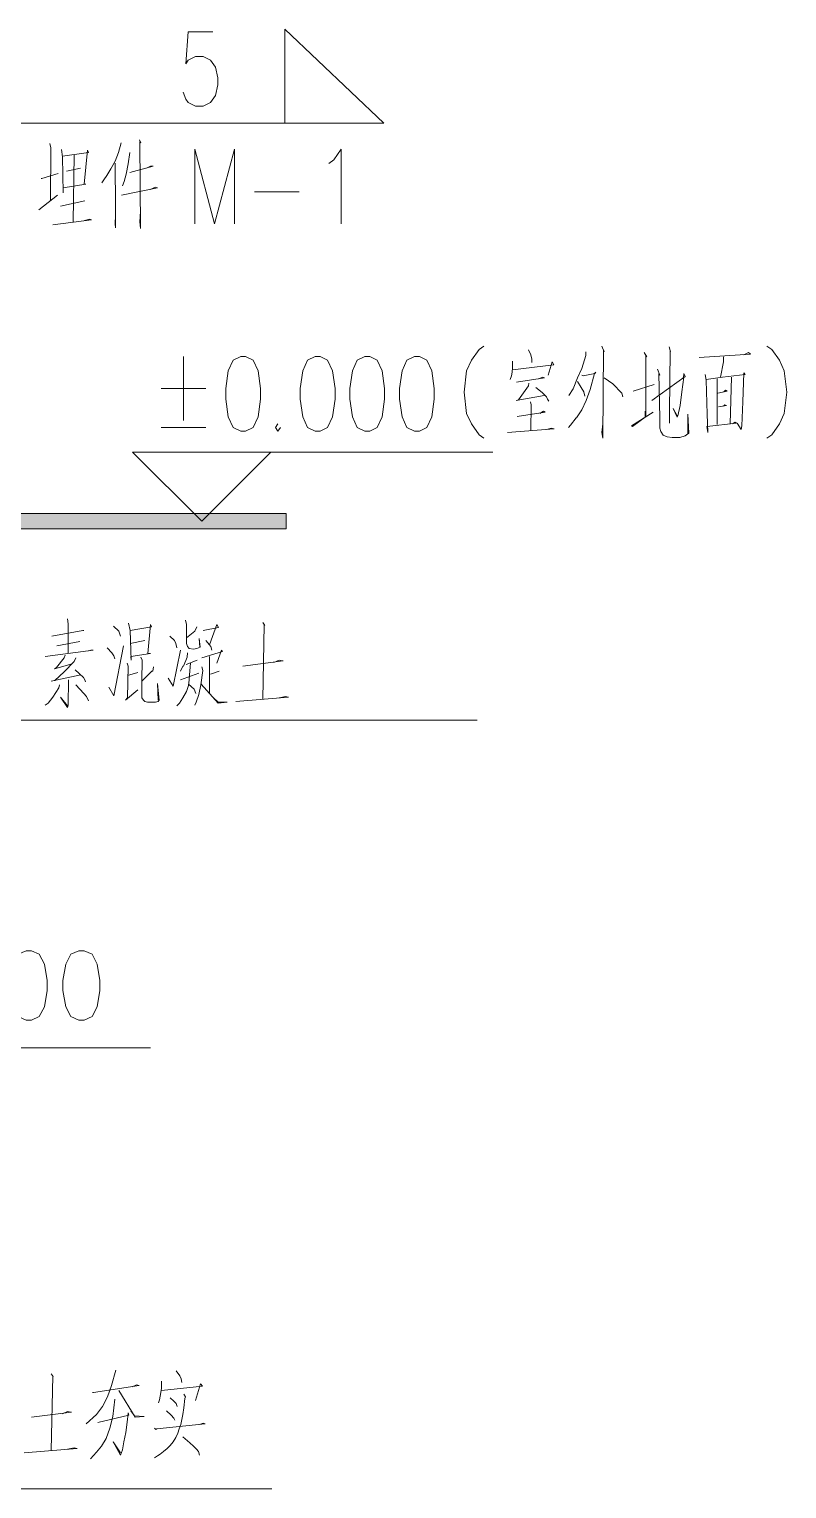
# Model space of a CAD drawing. Header units: millimetres. Extents: x 0 to 414, y 0 to 292.
# Drawn here: x 324.7 to 351.6, y 142.1 to 194.1 of the extents above; entities that cross this region are included whole.
import ezdxf

# ---------------------------------------------------------------- set-up
doc = ezdxf.new("R2010")
doc.units = ezdxf.units.MM

msp = doc.modelspace()

# ---------------------------------------------------------------- hatches: boundary and pattern name
h = msp.add_hatch(color=0)
h.dxf.hatch_style = 2
h.paths.add_polyline_path([(308.366583, 176.272472), (308.366583, 176.819278), (333.8195, 176.819278), (333.8195, 176.272472)])

# ---------------------------------------------------------------- linework, layer by layer
at = {"color": 0, "lineweight": 0}
for points in [[(331.212472, 193.974861), (330.330528, 193.974861), (330.242333, 192.838917), (330.330528, 192.965917), (330.595111, 193.092917), (330.859694, 193.092917), (331.124278, 192.965917), (331.300667, 192.715444), (331.388861, 192.334444), (331.388861, 192.083972), (331.300667, 191.702972), (331.124278, 191.4525), (330.859694, 191.3255), (330.595111, 191.3255), (330.330528, 191.4525), (330.242333, 191.575972), (330.154139, 191.829972)], [(333.770111, 194.066583), (333.770111, 190.718722)], [(333.770111, 194.066583), (337.301417, 190.718722)], [(305.925361, 183.091667), (316.141806, 190.718722), (337.301417, 190.718722)], [(325.409278, 189.992), (325.444556, 189.836778), (325.426917, 187.949417)], [(325.825556, 189.783861), (325.860833, 189.526333), (325.882, 188.235167), (325.882, 188.415083), (326.693389, 188.545611), (326.622833, 188.545611), (326.749833, 189.759167), (326.785111, 189.681556), (325.860833, 189.551028)], [(327.942222, 190.016694), (327.854028, 189.681556), (327.727028, 189.371111), (327.582389, 189.088889), (327.43775, 188.856056), (327.328389, 188.700833), (327.254306, 188.595)], [(328.594861, 190.122528), (328.647778, 190.016694), (328.6125, 190.069611), (328.630139, 186.968694), (328.6125, 187.201528), (328.630139, 187.589583)], [(330.566889, 187.141556), (330.566889, 189.794444), (331.272444, 187.141556), (331.981528, 189.794444), (331.981528, 187.141556)], [(335.339972, 189.289972), (335.516361, 189.416972), (335.780944, 189.794444), (335.780944, 187.141556)], [(326.277111, 189.57925), (326.241833, 187.201528)], [(327.727028, 189.2935), (327.744667, 187.744806), (327.744667, 187.303833), (327.744667, 186.993389), (327.727028, 187.148611), (327.744667, 187.434361)], [(328.249139, 189.681556), (328.196222, 189.268806), (328.125667, 188.905444), (328.051583, 188.647917), (327.998667, 188.492694)], [(328.249139, 188.958361), (329.081694, 189.191194), (328.9935, 189.191194), (328.848861, 189.113583)], [(325.102361, 188.750222), (325.12, 188.750222), (325.698556, 188.933667)], [(326.495833, 189.113583), (326.005472, 189.011278)], [(325.010639, 187.638972), (325.680917, 188.157556)], [(327.959861, 188.157556), (329.243972, 188.415083), (329.155778, 188.439778), (328.9935, 188.362167)], [(332.687083, 188.2775), (334.278111, 188.2775)], [(326.658111, 187.949417), (325.790278, 187.7695)], [(325.518639, 187.095694), (326.894472, 187.279139), (326.820389, 187.303833), (326.640472, 187.250917)], [(340.860944, 182.78475), (340.684556, 182.65775), (340.419972, 182.280278), (340.240056, 181.902806), (340.151861, 181.144333), (340.240056, 180.385861), (340.419972, 180.008389), (340.684556, 179.627389), (340.860944, 179.503917)], [(342.441389, 182.654222), (342.529583, 182.474306), (342.564861, 182.319083), (342.564861, 182.192083)], [(344.483972, 182.576611), (344.483972, 182.449611), (344.339333, 181.983944), (344.194694, 181.648806), (344.032417, 181.26075), (343.887778, 181.027917)], [(345.062528, 182.78475), (345.136611, 182.576611), (345.118972, 182.654222), (345.097806, 179.503917), (345.062528, 179.708528), (345.097806, 180.018972)], [(346.565361, 182.551917), (346.653556, 182.396694), (346.618278, 182.449611), (346.618278, 180.304722), (346.600639, 180.459944), (346.600639, 180.251806), (346.149083, 179.916667), (346.113806, 179.941361), (346.889917, 180.431722)], [(347.450833, 182.760056), (347.507278, 182.576611), (347.486111, 182.629528), (347.468472, 180.431722), (347.468472, 180.043667), (347.468472, 180.354111)], [(348.51975, 182.372), (350.347139, 182.499), (350.273056, 182.551917), (350.110778, 182.474306)], [(350.936278, 182.78475), (351.112667, 182.65775), (351.37725, 182.280278), (351.553639, 181.902806), (351.641833, 181.144333), (351.553639, 180.385861), (351.37725, 180.008389), (351.112667, 179.627389), (350.936278, 179.503917)], [(330.16825, 182.407278), (330.16825, 180.135389)], [(341.880472, 182.241472), (341.880472, 182.008639), (341.859306, 181.853417), (341.841667, 181.726417), (341.78875, 181.595889)], [(341.880472, 181.931028), (343.3445, 182.114472), (343.291583, 182.216778), (343.146944, 181.751111)], [(347.034556, 181.95925), (347.126278, 181.751111), (347.091, 181.804028), (347.108639, 180.742167), (347.126278, 180.227111), (347.126278, 179.86375), (347.161556, 179.73675), (347.235639, 179.606222), (347.380278, 179.553306), (347.560194, 179.528611), (347.831833, 179.528611), (348.029389, 179.581528), (348.156389, 179.683833), (348.121111, 180.354111), (348.121111, 179.659139), (348.085833, 179.630917)], [(349.387583, 182.396694), (349.387583, 182.216778), (349.278222, 181.6735)], [(342.459028, 181.465361), (342.441389, 181.363056), (342.095667, 180.872694), (342.003944, 180.848), (343.002306, 181.027917)], [(342.025111, 181.493583), (343.019944, 181.648806), (342.945861, 181.6735), (342.818861, 181.620583)], [(344.339333, 181.751111), (344.39225, 181.726417), (344.808528, 181.804028), (344.847333, 181.853417), (344.790889, 181.804028), (344.64625, 181.232528), (344.501611, 180.848), (344.339333, 180.509333), (344.159417, 180.227111), (344.141778, 180.227111), (343.940694, 179.966056), (343.870139, 179.888444)], [(344.194694, 181.518278), (344.321694, 181.310139), (344.413417, 181.154917), (344.448694, 181.003222)], [(345.136611, 181.648806), (345.443528, 181.440667), (345.768083, 181.105528), (345.803361, 180.975)], [(346.166722, 181.183139), (346.925194, 181.415972)], [(346.837, 180.848), (348.029389, 181.698194), (347.976472, 181.804028), (347.958833, 181.648806), (347.976472, 181.6735), (347.902389, 181.154917), (347.849472, 180.664556), (347.75775, 180.304722), (347.740111, 180.251806), (347.595472, 180.56225), (347.740111, 180.304722)], [(348.734944, 181.775806), (348.77375, 181.571194), (348.809028, 180.354111), (348.826667, 179.708528), (348.791389, 179.916667), (349.856778, 180.043667), (349.803861, 180.071889), (349.712139, 180.018972)], [(349.874417, 180.043667), (350.019056, 179.810833), (350.040222, 179.941361), (350.0755, 180.795083), (350.110778, 181.828722), (350.163694, 181.775806), (349.352306, 181.6735), (348.77375, 181.595889)], [(349.168861, 181.620583), (349.168861, 179.994278)], [(349.676861, 181.6735), (349.623944, 180.018972)], [(329.370972, 181.271333), (330.962, 181.271333)], [(342.7095, 181.310139), (342.928222, 181.130222), (343.0905, 180.975), (343.125778, 180.897389), (343.164583, 180.819778)], [(349.1865, 181.105528), (349.514583, 181.183139), (349.458139, 181.207833), (349.405222, 181.154917)], [(342.04275, 180.2765), (343.037583, 180.431722), (342.981139, 180.459944), (342.854139, 180.382333)], [(342.511944, 180.795083), (342.547222, 180.692778), (342.529583, 179.761444)], [(349.207667, 180.615167), (349.496944, 180.664556), (349.4405, 180.692778), (349.387583, 180.639861)], [(329.370972, 179.881389), (330.962, 179.881389)], [(333.526694, 180.008389), (333.434972, 179.881389), (333.526694, 179.754389), (333.614889, 179.881389)], [(341.697028, 179.708528), (343.362139, 179.839056), (343.252778, 179.86375), (343.0905, 179.810833)], [(330.817361, 176.547639), (328.354972, 179.010028)], [(328.354972, 179.010028), (333.27975, 179.010028)], [(330.817361, 179.010028), (341.181972, 179.010028)], [(333.27975, 179.010028), (330.817361, 176.547639)], [(326.619306, 172.6565), (326.5805, 172.6565), (325.479833, 172.448361)], [(326.04075, 173.06925), (326.058389, 172.889333), (326.058389, 171.831)], [(327.667056, 172.811722), (327.868139, 172.631806), (327.921056, 172.448361)], [(328.210333, 172.914028), (328.26325, 172.6565), (328.302056, 171.598167), (328.284417, 171.725167), (328.989972, 171.831), (328.89825, 171.831), (328.989972, 172.864639), (329.02525, 172.787028), (328.26325, 172.6565)], [(330.235278, 173.019861), (330.274083, 172.864639), (330.274083, 172.190833), (330.309361, 172.088528), (330.362278, 172.010917), (330.524556, 171.986222), (330.633917, 172.010917), (330.760917, 172.063833), (330.725639, 172.37075), (330.743278, 172.063833)], [(330.633917, 172.787028), (330.563361, 172.631806), (330.274083, 172.398972)], [(330.870278, 172.6565), (331.413556, 172.758806), (331.357111, 172.864639), (331.085472, 172.141444), (330.962, 172.293139), (331.141917, 172.088528), (331.177194, 171.958)], [(332.986944, 172.94225), (333.0575, 172.836417), (333.039861, 172.864639), (332.986944, 170.201167)], [(325.65975, 172.113222), (326.474667, 172.268444)], [(327.504778, 170.642139), (327.684694, 170.331694), (328.030417, 172.113222)], [(328.26325, 172.190833), (328.788889, 172.293139)], [(329.674361, 172.448361), (329.840167, 172.293139), (329.893083, 172.190833), (329.928361, 172.035611)], [(326.781583, 171.933306), (326.869778, 171.958), (326.943861, 171.958), (325.243472, 171.725167)], [(326.330028, 171.675778), (326.273583, 171.54525), (325.91375, 171.181889), (325.585667, 170.874972), (325.458667, 170.84675), (326.509944, 171.079583)], [(325.949028, 171.778083), (325.91375, 171.675778), (325.642111, 171.337111), (325.568028, 171.287722), (326.203028, 171.467639)], [(327.451861, 172.035611), (327.614139, 171.855694), (327.684694, 171.753389), (327.7235, 171.647556)], [(328.64425, 171.700472), (328.697167, 171.598167), (328.679528, 170.874972), (328.679528, 170.356389), (328.679528, 170.254083), (328.735972, 170.176472), (328.788889, 170.123556), (328.880611, 170.098861), (329.169889, 170.098861), (329.258083, 170.123556), (329.296889, 170.176472), (329.240444, 170.769139), (329.258083, 170.176472)], [(329.621444, 170.952583), (329.801361, 170.666833), (330.055361, 171.958)], [(330.309361, 171.855694), (330.291722, 171.700472), (330.164722, 171.390028), (330.147083, 171.390028), (330.055361, 171.210111)], [(330.256444, 171.442944), (330.651556, 171.598167)], [(330.817361, 171.675778), (331.558194, 171.908611), (331.522917, 171.958), (331.357111, 171.492333)], [(331.085472, 171.725167), (331.085472, 171.647556), (331.085472, 170.434)], [(332.281389, 171.390028), (333.710139, 171.569944), (333.6925, 171.569944), (333.5655, 171.598167), (333.385583, 171.520556)], [(326.308861, 171.2595), (326.601667, 170.977278), (326.654583, 170.899667), (326.672222, 170.822056)], [(328.157417, 171.492333), (328.192694, 171.390028), (328.175056, 170.254083), (328.100972, 170.176472), (328.534889, 170.536306)], [(328.534889, 171.157194), (328.175056, 171.054889)], [(329.095806, 171.365333), (329.078167, 171.210111), (329.042889, 171.210111), (328.679528, 170.84675)], [(330.418722, 171.492333), (330.379917, 171.079583), (330.362278, 170.899667), (330.344639, 170.691528), (330.274083, 170.486917), (330.147083, 170.254083), (330.020083, 170.070639), (329.928361, 169.968333)], [(330.055361, 170.899667), (330.708, 171.1325)], [(330.817361, 171.365333), (330.852639, 171.234806), (330.778556, 170.71975), (330.708, 170.381083), (330.616278, 170.098861), (330.563361, 169.993028)], [(331.124278, 171.104278), (331.431194, 171.210111)], [(325.751472, 170.71975), (325.730306, 170.613917), (325.515111, 170.278778), (325.352833, 170.070639), (325.243472, 169.993028)], [(326.076028, 170.899667), (326.058389, 169.993028), (326.04075, 169.915417), (325.78675, 170.278778), (326.04075, 169.968333)], [(326.330028, 170.71975), (326.619306, 170.409306), (326.7075, 170.303472), (326.781583, 170.14825)], [(330.344639, 170.744444), (330.545722, 170.564528), (330.598639, 170.409306)], [(330.796194, 170.744444), (331.395917, 170.070639), (331.720472, 170.098861), (331.395917, 170.098861), (331.230111, 170.254083)], [(332.027389, 170.123556), (333.907694, 170.278778), (333.801861, 170.303472), (333.5655, 170.254083)], [(309.865889, 156.17825), (318.124417, 169.467389), (340.621056, 169.467389)], [(318.625361, 157.7975), (328.989972, 157.7975)], [(325.455139, 146.187583), (325.529222, 146.085278), (325.511583, 146.109972), (325.455139, 143.450028)], [(327.751722, 146.318111), (327.607083, 145.774833), (327.462444, 145.362083), (327.282528, 145.026944), (327.067333, 144.741194), (326.703972, 144.406056)], [(329.907194, 146.293417), (330.034194, 146.109972), (330.087111, 146.007667), (330.10475, 145.877139)], [(326.922694, 145.517306), (326.957972, 145.517306), (328.584278, 145.774833), (328.496083, 145.799528), (328.333806, 145.721917)], [(327.861083, 145.594917), (328.439639, 144.638889), (328.767722, 144.663583), (328.422, 144.688278), (328.295, 144.871722)], [(329.381556, 145.930056), (329.381556, 145.672528), (329.363917, 145.517306), (329.328639, 145.386778), (329.311, 145.25625), (329.272194, 145.153944)], [(329.381556, 145.594917), (330.845583, 145.750139), (330.775028, 145.82775), (330.595111, 145.231556)], [(327.716444, 145.284472), (327.645889, 144.663583), (327.536528, 144.250833), (327.409528, 143.887472), (327.24725, 143.60525), (327.067333, 143.397111), (326.848611, 143.164278)], [(330.178833, 145.464389), (330.23175, 145.362083), (330.214111, 145.309167), (330.178833, 144.974028), (330.140028, 144.741194), (330.10475, 144.561278), (330.069472, 144.377833), (330.016556, 144.222611), (329.960111, 144.067389), (329.889556, 143.915694), (329.797833, 143.760472), (329.688472, 143.629944), (329.579111, 143.527639), (329.455639, 143.421806), (329.328639, 143.3195), (329.236917, 143.266583), (329.127556, 143.188972)], [(329.688472, 145.333861), (329.815472, 145.206861), (329.907194, 145.12925), (329.942472, 145.026944)], [(324.749583, 144.638889), (326.178333, 144.818806), (326.160694, 144.818806), (326.033694, 144.8435), (325.853778, 144.765889)], [(327.12025, 144.455444), (328.224444, 144.7165), (328.189167, 144.794111), (328.168, 144.561278), (328.115083, 144.095611), (328.044528, 143.760472), (327.988083, 143.474722), (327.917528, 143.294806), (327.663528, 143.760472), (327.917528, 143.372417)], [(329.561472, 144.871722), (329.72375, 144.7165), (329.815472, 144.610667), (329.85075, 144.533056)], [(329.127556, 144.250833), (329.184, 144.197917), (329.219278, 144.222611), (330.937306, 144.406056), (330.86675, 144.43075), (330.73975, 144.377833)], [(324.495583, 143.372417), (326.379417, 143.527639), (326.270056, 143.552333), (326.033694, 143.499417)], [(330.140028, 143.940389), (330.394028, 143.73225), (330.521028, 143.60525), (330.630389, 143.499417), (330.700944, 143.421806), (330.73975, 143.294806)], [(318.653583, 142.091833), (333.307972, 142.091833)]]:
    msp.add_lwpolyline(points, dxfattribs=at)
for points in [[(332.20025, 182.407278), (331.935667, 182.280278), (331.759278, 181.902806), (331.667556, 181.271333), (331.667556, 180.890333), (331.759278, 180.258861), (331.935667, 179.881389), (332.20025, 179.754389), (332.376639, 179.754389), (332.641222, 179.881389), (332.817611, 180.258861), (332.905806, 180.890333), (332.905806, 181.271333), (332.817611, 181.902806), (332.641222, 182.280278), (332.376639, 182.407278)], [(334.849611, 182.407278), (334.585028, 182.280278), (334.408639, 181.902806), (334.320444, 181.271333), (334.320444, 180.890333), (334.408639, 180.258861), (334.585028, 179.881389), (334.849611, 179.754389), (335.026, 179.754389), (335.294111, 179.881389), (335.4705, 180.258861), (335.558694, 180.890333), (335.558694, 181.271333), (335.4705, 181.902806), (335.294111, 182.280278), (335.026, 182.407278)], [(336.617028, 182.407278), (336.352444, 182.280278), (336.176056, 181.902806), (336.087861, 181.271333), (336.087861, 180.890333), (336.176056, 180.258861), (336.352444, 179.881389), (336.617028, 179.754389), (336.793417, 179.754389), (337.061528, 179.881389), (337.237917, 180.258861), (337.326111, 180.890333), (337.326111, 181.271333), (337.237917, 181.902806), (337.061528, 182.280278), (336.793417, 182.407278)], [(338.384444, 182.407278), (338.119861, 182.280278), (337.943472, 181.902806), (337.855278, 181.271333), (337.855278, 180.890333), (337.943472, 180.258861), (338.119861, 179.881389), (338.384444, 179.754389), (338.560833, 179.754389), (338.828944, 179.881389), (339.005333, 180.258861), (339.093528, 180.890333), (339.093528, 181.271333), (339.005333, 181.902806), (338.828944, 182.280278), (338.560833, 182.407278)], [(308.366583, 176.272472), (308.366583, 176.819278), (333.8195, 176.819278), (333.8195, 176.272472)], [(324.562611, 161.247667), (324.280389, 161.13125), (324.093417, 160.778472), (324.001694, 160.192861), (324.001694, 159.840083), (324.093417, 159.254472), (324.280389, 158.905222), (324.562611, 158.785278), (324.749583, 158.785278), (325.031806, 158.905222), (325.218778, 159.254472), (325.314028, 159.840083), (325.314028, 160.192861), (325.218778, 160.778472), (325.031806, 161.13125), (324.749583, 161.247667)], [(326.439389, 161.247667), (326.157167, 161.13125), (325.970194, 160.778472), (325.874944, 160.192861), (325.874944, 159.840083), (325.970194, 159.254472), (326.157167, 158.905222), (326.439389, 158.785278), (326.626361, 158.785278), (326.908583, 158.905222), (327.095556, 159.254472), (327.190806, 159.840083), (327.190806, 160.192861), (327.095556, 160.778472), (326.908583, 161.13125), (326.626361, 161.247667)]]:
    msp.add_lwpolyline(points, close=True, dxfattribs=at)

doc.saveas('drawing.dxf')
